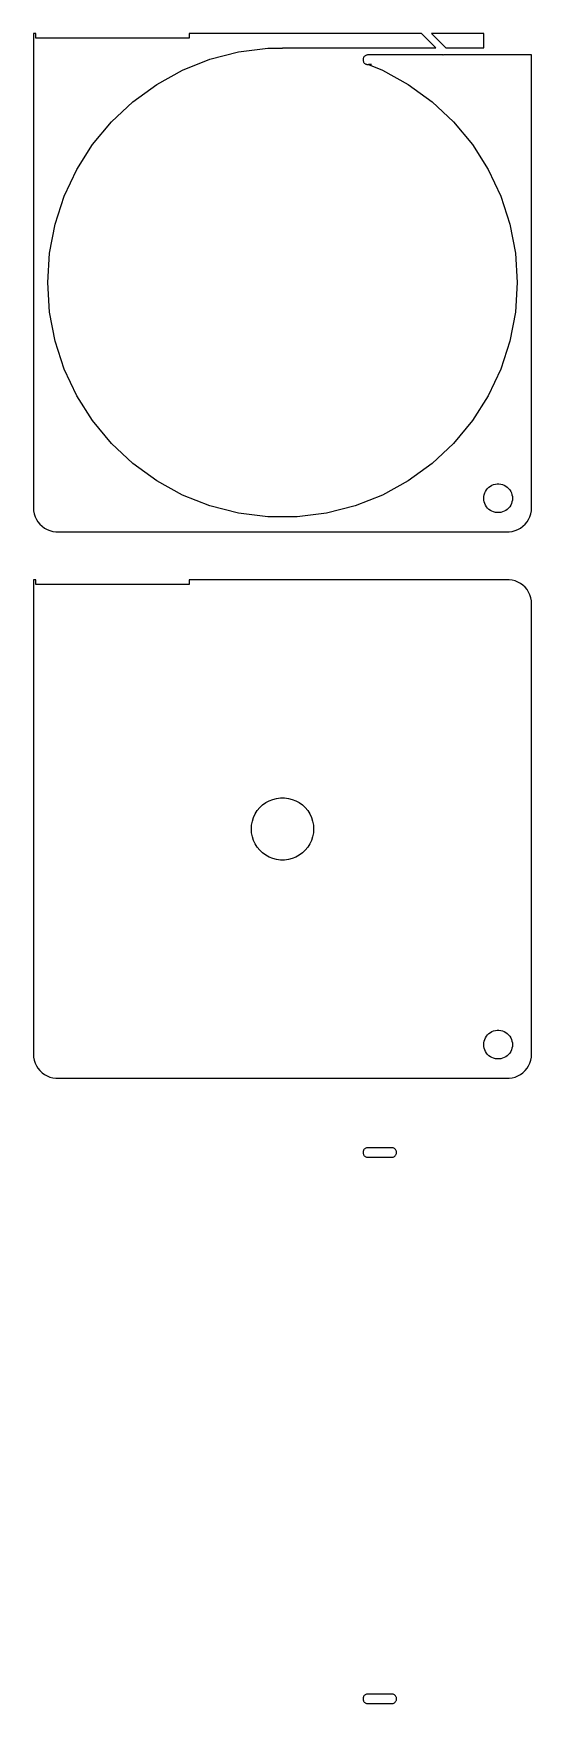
# Model space of a CAD drawing. Header units: metres. Extents: x -52 to 52, y 46 to 394.
import ezdxf

# ---------------------------------------------------------------- set-up
doc = ezdxf.new("R2010")
doc.units = ezdxf.units.M

msp = doc.modelspace()

# ---------------------------------------------------------------- linework, layer by layer
for p, q in [((-51.5, 394), (-52, 394)), ((-52, 394), (-52, 295)), ((-51.5, 393), (-51.5, 394)), ((29.0099, 393.99), (-19.5, 393.99)), ((-19.5, 393.99), (-19.5, 393)), ((32, 391), (29.0099, 393.99)), ((42, 393.99), (31.1312, 393.99)), ((31.1312, 393.99), (34.1213, 391)), ((42, 391), (42, 393.99)), ((-19.5, 393), (-51.5, 393)), ((-9.18167, 390.132), (-3.07672, 390.903)), ((-3.07672, 390.903), (0, 390.903)), ((0, 390.903), (0, 391)), ((0, 391), (32, 391)), ((34.1213, 391), (42, 391)), ((-20.8632, 386.337), (-15.1418, 388.602)), ((-15.1418, 388.602), (-9.18167, 390.132)), ((16.8189, 388.625), (16.811, 388.5)), ((16.811, 388.5), (16.8189, 388.375)), ((16.8424, 388.749), (16.8189, 388.625)), ((16.8189, 388.375), (16.8424, 388.251)), ((16.8812, 388.868), (16.8424, 388.749)), ((16.8424, 388.251), (16.8812, 388.132)), ((16.9347, 388.982), (16.8812, 388.868)), ((16.8812, 388.132), (16.9347, 388.018)), ((17.002, 389.088), (16.9347, 388.982)), ((16.9347, 388.018), (17.002, 387.912)), ((17.082, 389.185), (17.002, 389.088)), ((17.002, 387.912), (17.082, 387.815)), ((17.1736, 389.271), (17.082, 389.185)), ((17.082, 387.815), (17.1736, 387.729)), ((17.2752, 389.344), (17.1736, 389.271)), ((17.1736, 387.729), (17.2752, 387.656)), ((17.3852, 389.405), (17.2752, 389.344)), ((17.2752, 387.656), (17.3852, 387.595)), ((17.502, 389.451), (17.3852, 389.405)), ((17.3852, 387.595), (17.502, 387.549)), ((17.6236, 389.482), (17.502, 389.451)), ((17.502, 387.549), (17.6236, 387.518)), ((17.7482, 389.498), (17.6236, 389.482)), ((17.6236, 387.518), (17.7482, 387.502)), ((18.561, 389.498), (17.7482, 389.498)), ((17.7482, 387.502), (18.561, 387.502)), ((18.561, 387.5), (17.9246, 387.5)), ((17.9246, 387.5), (20.8632, 386.337)), ((33.5, 389.5), (18.561, 389.5)), ((18.561, 389.5), (18.561, 389.498)), ((18.561, 387.502), (18.561, 387.5)), ((33.5533, 389.447), (33.5, 389.5)), ((33.6066, 389.5), (33.5533, 389.447)), ((51.9685, 389.5), (33.6066, 389.5)), ((52, 389), (51.9685, 389.5)), ((52, 295), (52, 389)), ((-31.2338, 379.755), (-26.2555, 383.372)), ((-26.2555, 383.372), (-20.8632, 386.337)), ((20.8632, 386.337), (26.2555, 383.372)), ((26.2555, 383.372), (31.2338, 379.755)), ((-35.7195, 375.543), (-31.2338, 379.755)), ((31.2338, 379.755), (35.7195, 375.543)), ((-39.6418, 370.801), (-35.7195, 375.543)), ((35.7195, 375.543), (39.6418, 370.801)), ((-42.939, 365.606), (-39.6418, 370.801)), ((39.6418, 370.801), (42.939, 365.606)), ((-45.559, 360.038), (-42.939, 365.606)), ((42.939, 365.606), (45.559, 360.038)), ((-47.4606, 354.186), (-45.559, 360.038)), ((45.559, 360.038), (47.4606, 354.186)), ((-48.6136, 348.141), (-47.4606, 354.186)), ((47.4606, 354.186), (48.6136, 348.141)), ((-49, 342), (-48.6136, 348.141)), ((48.6136, 348.141), (49, 342)), ((-48.6136, 335.859), (-49, 342)), ((49, 342), (48.6136, 335.859)), ((-47.4606, 329.814), (-48.6136, 335.859)), ((48.6136, 335.859), (47.4606, 329.814)), ((-45.559, 323.962), (-47.4606, 329.814)), ((47.4606, 329.814), (45.559, 323.962)), ((-42.939, 318.394), (-45.559, 323.962)), ((45.559, 323.962), (42.939, 318.394)), ((-39.6418, 313.199), (-42.939, 318.394)), ((42.939, 318.394), (39.6418, 313.199)), ((-35.7195, 308.457), (-39.6418, 313.199)), ((39.6418, 313.199), (35.7195, 308.457)), ((-31.2338, 304.245), (-35.7195, 308.457)), ((35.7195, 308.457), (31.2338, 304.245)), ((-26.2555, 300.628), (-31.2338, 304.245)), ((31.2338, 304.245), (26.2555, 300.628)), ((-20.8632, 297.663), (-26.2555, 300.628)), ((26.2555, 300.628), (20.8632, 297.663)), ((43.3925, 299.533), (43.7227, 299.714)), ((43.7227, 299.714), (44.0729, 299.853)), ((44.0729, 299.853), (44.4379, 299.947)), ((44.4379, 299.947), (44.8116, 299.994)), ((44.8116, 299.994), (45.1884, 299.994)), ((45.1884, 299.994), (45.5621, 299.947)), ((45.5621, 299.947), (45.927, 299.853)), ((45.927, 299.853), (46.2773, 299.714)), ((46.2773, 299.714), (46.6075, 299.533)), ((-15.1418, 295.398), (-20.8632, 297.663)), ((20.8632, 297.663), (15.1418, 295.398)), ((42, 297), (42.0237, 297.376)), ((42.0237, 296.624), (42, 297)), ((42.0237, 297.376), (42.0942, 297.746)), ((42.0942, 296.254), (42.0237, 296.624)), ((42.0942, 297.746), (42.2107, 298.104)), ((42.2107, 295.896), (42.0942, 296.254)), ((42.2107, 298.104), (42.3711, 298.445)), ((42.3711, 298.445), (42.5729, 298.763)), ((42.5729, 298.763), (42.8131, 299.054)), ((42.8131, 299.054), (43.0877, 299.312)), ((43.0877, 299.312), (43.3925, 299.533)), ((46.6075, 299.533), (46.9123, 299.312)), ((46.9123, 299.312), (47.1869, 299.054)), ((47.1869, 299.054), (47.427, 298.763)), ((47.427, 298.763), (47.6289, 298.445)), ((47.6289, 298.445), (47.7893, 298.104)), ((47.7893, 298.104), (47.9057, 297.746)), ((47.9057, 296.254), (47.7893, 295.896)), ((47.9057, 297.746), (47.9763, 297.376)), ((47.9763, 296.624), (47.9057, 296.254)), ((47.9763, 297.376), (48, 297)), ((48, 297), (47.9763, 296.624)), ((-52, 295), (-51.9606, 294.373)), ((-51.9606, 294.373), (-51.8429, 293.757)), ((-51.8429, 293.757), (-51.6489, 293.159)), ((-51.6489, 293.159), (-51.3815, 292.591)), ((-9.18167, 293.868), (-15.1418, 295.398)), ((-3.07672, 293.097), (-9.18167, 293.868)), ((3.07672, 293.097), (-3.07672, 293.097)), ((9.18167, 293.868), (3.07672, 293.097)), ((15.1418, 295.398), (9.18167, 293.868)), ((42.3711, 295.555), (42.2107, 295.896)), ((42.5729, 295.237), (42.3711, 295.555)), ((42.8131, 294.946), (42.5729, 295.237)), ((43.0877, 294.688), (42.8131, 294.946)), ((43.3925, 294.467), (43.0877, 294.688)), ((43.7227, 294.286), (43.3925, 294.467)), ((44.0729, 294.147), (43.7227, 294.286)), ((44.4379, 294.053), (44.0729, 294.147)), ((44.8116, 294.006), (44.4379, 294.053)), ((45.1884, 294.006), (44.8116, 294.006)), ((45.5621, 294.053), (45.1884, 294.006)), ((45.927, 294.147), (45.5621, 294.053)), ((46.2773, 294.286), (45.927, 294.147)), ((46.6075, 294.467), (46.2773, 294.286)), ((46.9123, 294.688), (46.6075, 294.467)), ((47.1869, 294.946), (46.9123, 294.688)), ((47.427, 295.237), (47.1869, 294.946)), ((47.6289, 295.555), (47.427, 295.237)), ((47.7893, 295.896), (47.6289, 295.555)), ((51.3815, 292.591), (51.6489, 293.159)), ((51.6489, 293.159), (51.8429, 293.757)), ((51.8429, 293.757), (51.9606, 294.373)), ((51.9606, 294.373), (52, 295)), ((-51.3815, 292.591), (-51.0451, 292.061)), ((-51.0451, 292.061), (-50.6448, 291.577)), ((-50.6448, 291.577), (-50.1871, 291.147)), ((-50.1871, 291.147), (-49.6791, 290.778)), ((-49.6791, 290.778), (-49.1289, 290.476)), ((-49.1289, 290.476), (-48.5451, 290.245)), ((-48.5451, 290.245), (-47.9369, 290.089)), ((-47.9369, 290.089), (-47.3139, 290.01)), ((-47.3139, 290.01), (47.3139, 290.01)), ((47.3139, 290.01), (47.9369, 290.089)), ((47.9369, 290.089), (48.5451, 290.245)), ((48.5451, 290.245), (49.1289, 290.476)), ((49.1289, 290.476), (49.6791, 290.778)), ((49.6791, 290.778), (50.1871, 291.147)), ((50.1871, 291.147), (50.6448, 291.577)), ((50.6448, 291.577), (51.0451, 292.061)), ((51.0451, 292.061), (51.3815, 292.591)), ((-51.5, 280), (-52, 280)), ((-52, 280), (-52, 181)), ((-51.5, 279), (-51.5, 280)), ((-19.5, 279), (-51.5, 279)), ((47.3139, 279.99), (-19.5, 279.99)), ((-19.5, 279.99), (-19.5, 279)), ((47.9369, 279.911), (47.3139, 279.99)), ((48.5451, 279.755), (47.9369, 279.911)), ((49.1289, 279.524), (48.5451, 279.755)), ((49.6791, 279.222), (49.1289, 279.524)), ((50.1871, 278.853), (49.6791, 279.222)), ((50.6448, 278.423), (50.1871, 278.853)), ((51.0451, 277.939), (50.6448, 278.423)), ((51.3815, 277.409), (51.0451, 277.939)), ((51.6489, 276.841), (51.3815, 277.409)), ((51.8429, 276.243), (51.6489, 276.841)), ((51.9606, 275.627), (51.8429, 276.243)), ((52, 275), (51.9606, 275.627)), ((52, 181), (52, 275)), ((-3.48286, 233.488), (-2.76756, 233.881)), ((-2.76756, 233.881), (-2.00861, 234.182)), ((-2.00861, 234.182), (-1.21797, 234.385)), ((-1.21797, 234.385), (-0.40813, 234.487)), ((-0.40813, 234.487), (0.40813, 234.487)), ((0.40813, 234.487), (1.21797, 234.385)), ((1.21797, 234.385), (2.00861, 234.182)), ((2.00861, 234.182), (2.76756, 233.881)), ((2.76756, 233.881), (3.48286, 233.488)), ((-6.29578, 229.616), (-6.04353, 230.393)), ((-6.04353, 230.393), (-5.69598, 231.131)), ((-5.69598, 231.131), (-5.25861, 231.821)), ((-5.25861, 231.821), (-4.73828, 232.45)), ((-4.73828, 232.45), (-4.14325, 233.008)), ((-4.14325, 233.008), (-3.48286, 233.488)), ((3.48286, 233.488), (4.14325, 233.008)), ((4.14325, 233.008), (4.73828, 232.45)), ((4.73828, 232.45), (5.25861, 231.821)), ((5.25861, 231.821), (5.69598, 231.131)), ((5.69598, 231.131), (6.04353, 230.393)), ((6.04353, 230.393), (6.29578, 229.616)), ((-6.5, 228), (-6.44873, 228.815)), ((-6.44873, 227.185), (-6.5, 228)), ((-6.44873, 228.815), (-6.29578, 229.616)), ((-6.29578, 226.384), (-6.44873, 227.185)), ((6.29578, 229.616), (6.44873, 228.815)), ((6.44873, 227.185), (6.29578, 226.384)), ((6.44873, 228.815), (6.5, 228)), ((6.5, 228), (6.44873, 227.185)), ((-6.04353, 225.607), (-6.29578, 226.384)), ((-5.69598, 224.869), (-6.04353, 225.607)), ((-5.25861, 224.179), (-5.69598, 224.869)), ((-4.73828, 223.55), (-5.25861, 224.179)), ((-4.14325, 222.992), (-4.73828, 223.55)), ((4.73828, 223.55), (4.14325, 222.992)), ((5.25861, 224.179), (4.73828, 223.55)), ((5.69598, 224.869), (5.25861, 224.179)), ((6.04353, 225.607), (5.69598, 224.869)), ((6.29578, 226.384), (6.04353, 225.607)), ((-3.48286, 222.512), (-4.14325, 222.992)), ((-2.76756, 222.119), (-3.48286, 222.512)), ((-2.00861, 221.818), (-2.76756, 222.119)), ((-1.21797, 221.615), (-2.00861, 221.818)), ((-0.40813, 221.513), (-1.21797, 221.615)), ((0.40813, 221.513), (-0.40813, 221.513)), ((1.21797, 221.615), (0.40813, 221.513)), ((2.00861, 221.818), (1.21797, 221.615)), ((2.76756, 222.119), (2.00861, 221.818)), ((3.48286, 222.512), (2.76756, 222.119)), ((4.14325, 222.992), (3.48286, 222.512)), ((42.3711, 184.445), (42.5729, 184.763)), ((42.5729, 184.763), (42.8131, 185.054)), ((42.8131, 185.054), (43.0877, 185.312)), ((43.0877, 185.312), (43.3925, 185.533)), ((43.3925, 185.533), (43.7227, 185.714)), ((43.7227, 185.714), (44.0729, 185.853)), ((44.0729, 185.853), (44.4379, 185.947)), ((44.4379, 185.947), (44.8116, 185.994)), ((44.8116, 185.994), (45.1884, 185.994)), ((45.1884, 185.994), (45.5621, 185.947)), ((45.5621, 185.947), (45.927, 185.853)), ((45.927, 185.853), (46.2773, 185.714)), ((46.2773, 185.714), (46.6075, 185.533)), ((46.6075, 185.533), (46.9123, 185.312)), ((46.9123, 185.312), (47.1869, 185.054)), ((47.1869, 185.054), (47.427, 184.763)), ((47.427, 184.763), (47.6289, 184.445)), ((42, 183), (42.0237, 183.376)), ((42.0237, 182.624), (42, 183)), ((42.0237, 183.376), (42.0942, 183.746)), ((42.0942, 182.254), (42.0237, 182.624)), ((42.0942, 183.746), (42.2107, 184.104)), ((42.2107, 181.896), (42.0942, 182.254)), ((42.2107, 184.104), (42.3711, 184.445)), ((42.3711, 181.555), (42.2107, 181.896)), ((42.5729, 181.237), (42.3711, 181.555)), ((42.8131, 180.946), (42.5729, 181.237)), ((47.427, 181.237), (47.1869, 180.946)), ((47.6289, 181.555), (47.427, 181.237)), ((47.6289, 184.445), (47.7893, 184.104)), ((47.7893, 181.896), (47.6289, 181.555)), ((47.7893, 184.104), (47.9057, 183.746)), ((47.9057, 182.254), (47.7893, 181.896)), ((47.9057, 183.746), (47.9763, 183.376)), ((47.9763, 182.624), (47.9057, 182.254)), ((47.9763, 183.376), (48, 183)), ((48, 183), (47.9763, 182.624)), ((-52, 181), (-51.9606, 180.373)), ((-51.9606, 180.373), (-51.8429, 179.757)), ((-51.8429, 179.757), (-51.6489, 179.159)), ((-51.6489, 179.159), (-51.3815, 178.591)), ((-51.3815, 178.591), (-51.0451, 178.061)), ((-51.0451, 178.061), (-50.6448, 177.577)), ((43.0877, 180.688), (42.8131, 180.946)), ((43.3925, 180.467), (43.0877, 180.688)), ((43.7227, 180.286), (43.3925, 180.467)), ((44.0729, 180.147), (43.7227, 180.286)), ((44.4379, 180.053), (44.0729, 180.147)), ((44.8116, 180.006), (44.4379, 180.053)), ((45.1884, 180.006), (44.8116, 180.006)), ((45.5621, 180.053), (45.1884, 180.006)), ((45.927, 180.147), (45.5621, 180.053)), ((46.2773, 180.286), (45.927, 180.147)), ((46.6075, 180.467), (46.2773, 180.286)), ((46.9123, 180.688), (46.6075, 180.467)), ((47.1869, 180.946), (46.9123, 180.688)), ((50.6448, 177.577), (51.0451, 178.061)), ((51.0451, 178.061), (51.3815, 178.591)), ((51.3815, 178.591), (51.6489, 179.159)), ((51.6489, 179.159), (51.8429, 179.757)), ((51.8429, 179.757), (51.9606, 180.373)), ((51.9606, 180.373), (52, 181)), ((-50.6448, 177.577), (-50.1871, 177.147)), ((-50.1871, 177.147), (-49.6791, 176.778)), ((-49.6791, 176.778), (-49.1289, 176.476)), ((-49.1289, 176.476), (-48.5451, 176.245)), ((-48.5451, 176.245), (-47.9369, 176.089)), ((-47.9369, 176.089), (-47.3139, 176.01)), ((-47.3139, 176.01), (47.3139, 176.01)), ((47.3139, 176.01), (47.9369, 176.089)), ((47.9369, 176.089), (48.5451, 176.245)), ((48.5451, 176.245), (49.1289, 176.476)), ((49.1289, 176.476), (49.6791, 176.778)), ((49.6791, 176.778), (50.1871, 177.147)), ((50.1871, 177.147), (50.6448, 177.577)), ((16.8189, 160.625), (16.811, 160.5)), ((16.811, 160.5), (16.8189, 160.375)), ((16.8424, 160.749), (16.8189, 160.625)), ((16.8189, 160.375), (16.8424, 160.251)), ((16.8812, 160.868), (16.8424, 160.749)), ((16.9347, 160.982), (16.8812, 160.868)), ((17.002, 161.088), (16.9347, 160.982)), ((17.082, 161.185), (17.002, 161.088)), ((17.1736, 161.271), (17.082, 161.185)), ((17.2752, 161.344), (17.1736, 161.271)), ((17.3852, 161.405), (17.2752, 161.344)), ((17.502, 161.451), (17.3852, 161.405)), ((17.6236, 161.482), (17.502, 161.451)), ((17.7482, 161.498), (17.6236, 161.482)), ((22.8738, 161.498), (17.7482, 161.498)), ((22.9984, 161.482), (22.8738, 161.498)), ((23.12, 161.451), (22.9984, 161.482)), ((23.2368, 161.405), (23.12, 161.451)), ((23.3468, 161.344), (23.2368, 161.405)), ((23.4484, 161.271), (23.3468, 161.344)), ((23.54, 161.185), (23.4484, 161.271)), ((23.62, 161.088), (23.54, 161.185)), ((23.6873, 160.982), (23.62, 161.088)), ((23.7408, 160.868), (23.6873, 160.982)), ((23.7796, 160.749), (23.7408, 160.868)), ((23.8031, 160.625), (23.7796, 160.749)), ((23.7796, 160.251), (23.8031, 160.375)), ((23.811, 160.5), (23.8031, 160.625)), ((23.8031, 160.375), (23.811, 160.5)), ((16.8424, 160.251), (16.8812, 160.132)), ((16.8812, 160.132), (16.9347, 160.018)), ((16.9347, 160.018), (17.002, 159.912)), ((17.002, 159.912), (17.082, 159.815)), ((17.082, 159.815), (17.1736, 159.729)), ((17.1736, 159.729), (17.2752, 159.656)), ((17.2752, 159.656), (17.3852, 159.595)), ((17.3852, 159.595), (17.502, 159.549)), ((17.502, 159.549), (17.6236, 159.518)), ((17.6236, 159.518), (17.7482, 159.502)), ((17.7482, 159.502), (22.8738, 159.502)), ((22.8738, 159.502), (22.9984, 159.518)), ((22.9984, 159.518), (23.12, 159.549)), ((23.12, 159.549), (23.2368, 159.595)), ((23.2368, 159.595), (23.3468, 159.656)), ((23.3468, 159.656), (23.4484, 159.729)), ((23.4484, 159.729), (23.54, 159.815)), ((23.54, 159.815), (23.62, 159.912)), ((23.62, 159.912), (23.6873, 160.018)), ((23.6873, 160.018), (23.7408, 160.132)), ((23.7408, 160.132), (23.7796, 160.251)), ((16.8189, 46.6253), (16.811, 46.5)), ((16.811, 46.5), (16.8189, 46.3747)), ((16.8424, 46.7487), (16.8189, 46.6253)), ((16.8189, 46.3747), (16.8424, 46.2513)), ((16.8812, 46.8681), (16.8424, 46.7487)), ((16.8424, 46.2513), (16.8812, 46.1319)), ((16.9347, 46.9818), (16.8812, 46.8681)), ((16.8812, 46.1319), (16.9347, 46.0182)), ((17.002, 47.0878), (16.9347, 46.9818)), ((16.9347, 46.0182), (17.002, 45.9122)), ((17.082, 47.1845), (17.002, 47.0878)), ((17.002, 45.9122), (17.082, 45.8154)), ((17.1736, 47.2705), (17.082, 47.1845)), ((17.082, 45.8154), (17.1736, 45.7295)), ((17.2752, 47.3443), (17.1736, 47.2705)), ((17.1736, 45.7295), (17.2752, 45.6557)), ((17.3852, 47.4048), (17.2752, 47.3443)), ((17.2752, 45.6557), (17.3852, 45.5952)), ((17.502, 47.451), (17.3852, 47.4048)), ((17.3852, 45.5952), (17.502, 45.5489)), ((17.6236, 47.4823), (17.502, 47.451)), ((17.502, 45.5489), (17.6236, 45.5177)), ((17.7482, 47.498), (17.6236, 47.4823)), ((17.6236, 45.5177), (17.7482, 45.502)), ((22.8738, 47.498), (17.7482, 47.498)), ((17.7482, 45.502), (22.8738, 45.502)), ((22.9984, 47.4823), (22.8738, 47.498)), ((22.8738, 45.502), (22.9984, 45.5177)), ((23.12, 47.451), (22.9984, 47.4823)), ((22.9984, 45.5177), (23.12, 45.5489)), ((23.2368, 47.4048), (23.12, 47.451)), ((23.12, 45.5489), (23.2368, 45.5952)), ((23.3468, 47.3443), (23.2368, 47.4048)), ((23.2368, 45.5952), (23.3468, 45.6557)), ((23.4484, 47.2705), (23.3468, 47.3443)), ((23.3468, 45.6557), (23.4484, 45.7295)), ((23.54, 47.1845), (23.4484, 47.2705)), ((23.4484, 45.7295), (23.54, 45.8154)), ((23.62, 47.0878), (23.54, 47.1845)), ((23.54, 45.8154), (23.62, 45.9122)), ((23.6873, 46.9818), (23.62, 47.0878)), ((23.62, 45.9122), (23.6873, 46.0182)), ((23.7408, 46.8681), (23.6873, 46.9818)), ((23.6873, 46.0182), (23.7408, 46.1319)), ((23.7796, 46.7487), (23.7408, 46.8681)), ((23.7408, 46.1319), (23.7796, 46.2513)), ((23.8031, 46.6253), (23.7796, 46.7487)), ((23.7796, 46.2513), (23.8031, 46.3747)), ((23.811, 46.5), (23.8031, 46.6253)), ((23.8031, 46.3747), (23.811, 46.5))]:
    msp.add_line(p, q)

doc.saveas('drawing.dxf')
